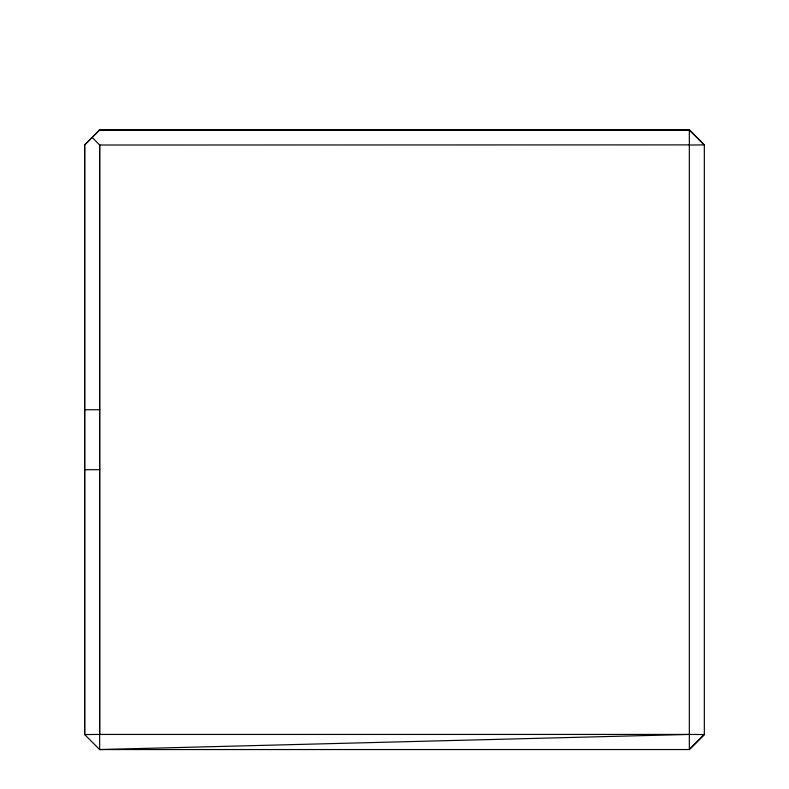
<?xml version="1.0" encoding="UTF-8"?>
<svg xmlns="http://www.w3.org/2000/svg" width="789" height="789" viewBox="0 0 789 789"><rect width="100%" height="100%" fill="white"/><g stroke="black" fill="none" stroke-linecap="round" stroke-linejoin="round"><path stroke-width="1.18" d="M689.339 145.018L704.261 144.89L689.339 129.899L689.339 734.431L99.661 734.431L99.651 749.55L689.339 749.54L704.33 734.549L704.33 144.89L689.339 129.899L99.661 129.899L84.67 144.89L84.67 734.559L99.651 749.55L689.339 734.431L704.321 734.549L689.339 749.54M689.33 749.481L689.339 734.431M99.661 734.431L84.67 734.559L84.67 144.89L99.661 129.958L689.339 129.958M689.339 144.89L99.661 145.018L92.165 137.434M84.67 409.738L99.661 409.738M84.67 469.702L99.661 469.702M99.661 144.89L99.661 734.559L99.661 144.89"/></g></svg>
